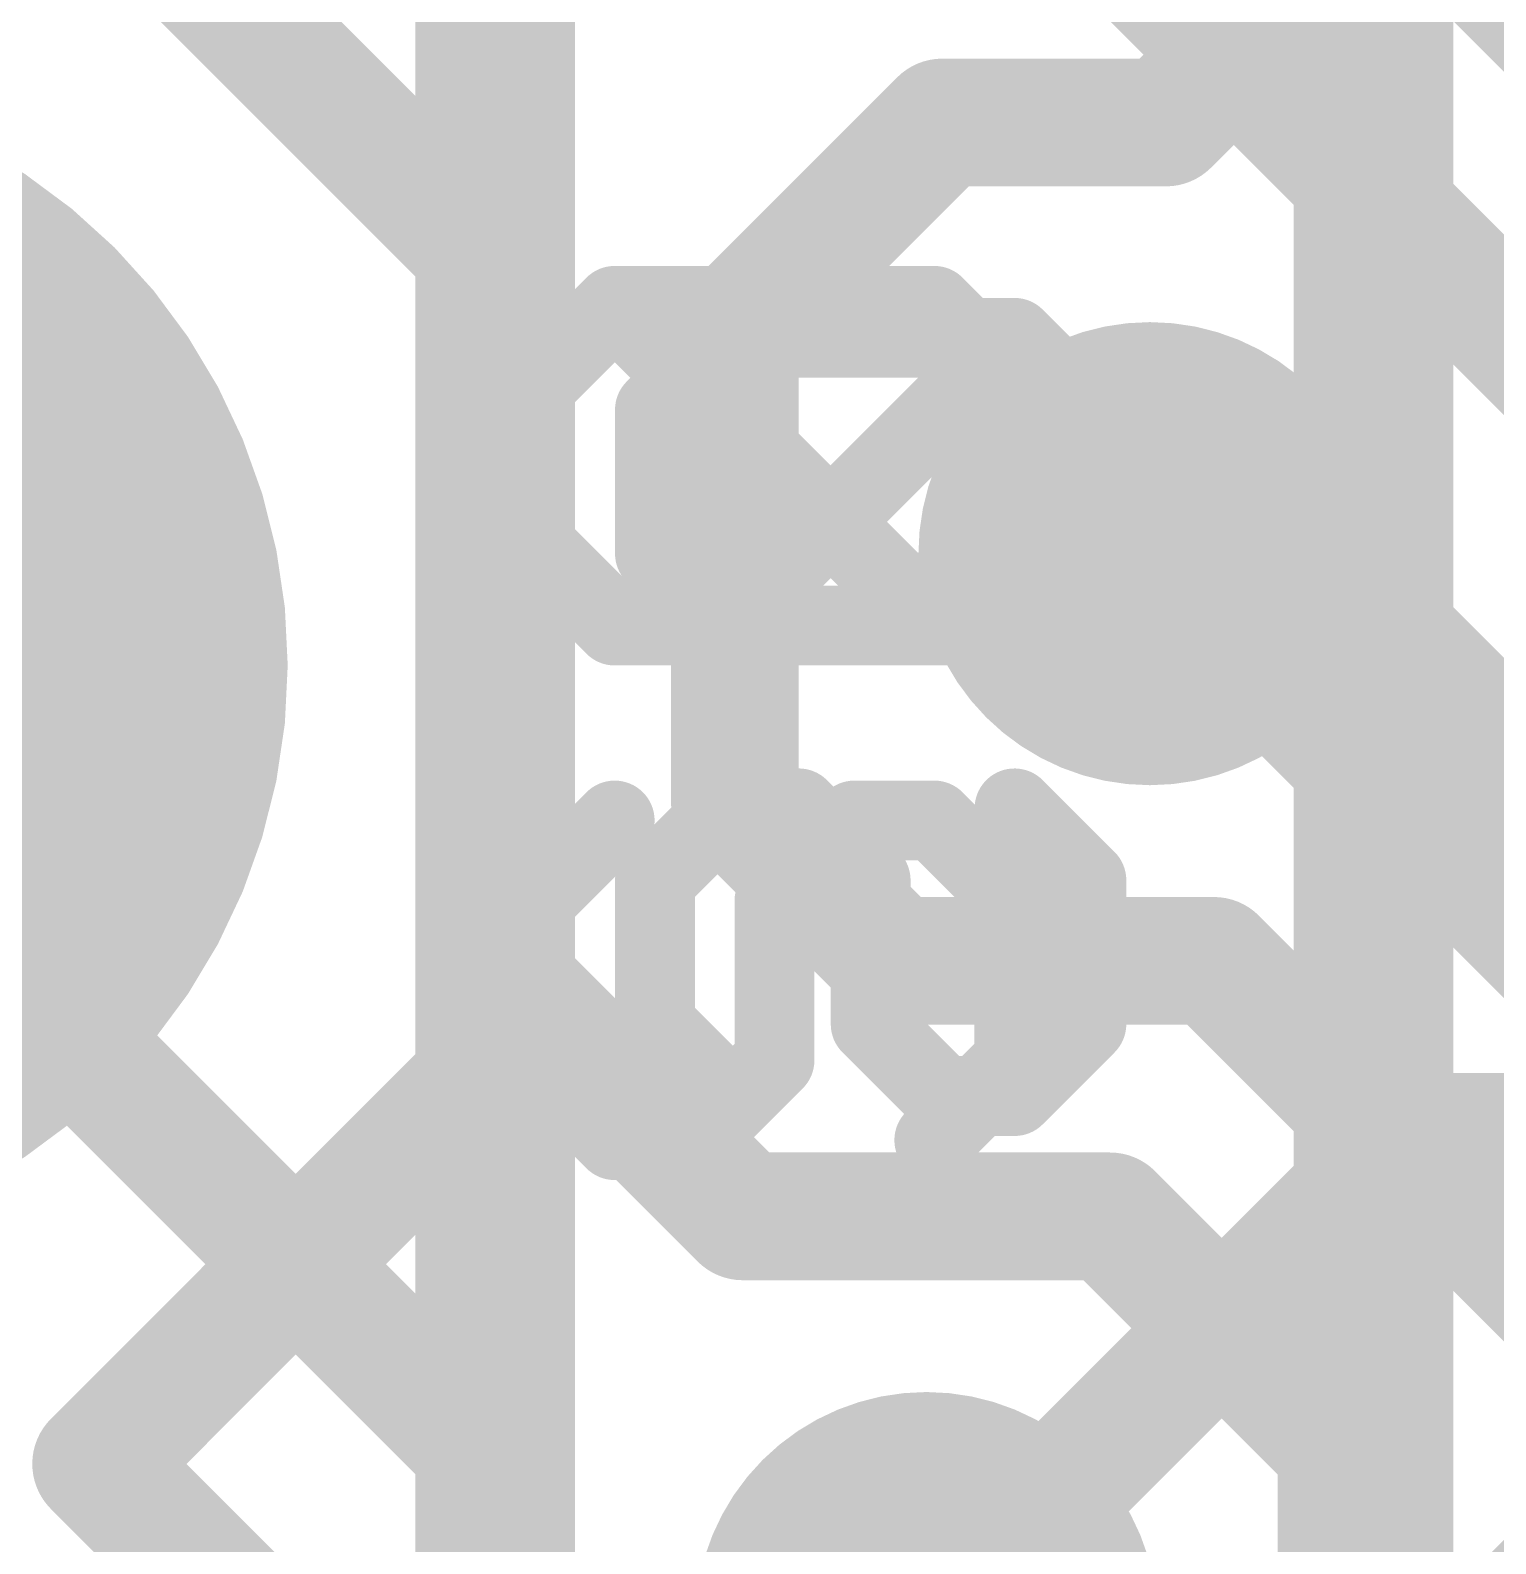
# Model space of a CAD drawing. Extents: x -37 to 70, y -23 to 28.
# Drawn here: x 1.8 to 4.131, y 12.573 to 14.98 of the extents above; entities that cross this region are included whole.
import ezdxf

# ---------------------------------------------------------------- set-up
doc = ezdxf.new("R2010")
doc.units = 0
for name, color, linetype in [('1', 12, 'CONTINUOUS'), ('16', 132, 'CONTINUOUS'), ('17', 110, 'CONTINUOUS'), ('18', 110, 'CONTINUOUS'), ('21', 41, 'CONTINUOUS'), ('22', 40, 'CONTINUOUS')]:
    doc.layers.add(name, color=color, linetype=linetype)

# ---------------------------------------------------------------- blocks, each defined once
blk = doc.blocks.new('ROUNDP')
at = {"const_width": 0.5}
blk.add_lwpolyline([(0, -0.25, 1), (0, 0.25, 1), (0, -0.25)], format="xyb", dxfattribs=at)
blk = doc.blocks.new('ROUNDV')
at = {"const_width": 0.5}
blk.add_lwpolyline([(0, -0.25, 1), (0, 0.25, 1), (0, -0.25)], format="xyb", dxfattribs=at)

msp = doc.modelspace()

# ---------------------------------------------------------------- linework, layer by layer
at = {"layer": '1'}
for points, const_width in [([(2.54, 11.938), (2.54, 18.2372)], 0.254), ([(4.4363, 14.22), (3.3274, 15.3289)], 0.2032), ([(4.4824, 14.72), (4.064, 15.1384)], 0.2032), ([(3.5814, 14.1478), (3.8354, 14.1478)], 0.2032), ([(4.2632, 13.72), (3.8354, 14.1478)], 0.2032), ([(3.2258, 12.446), (3.9998, 13.22)], 0.2032), ([(5.05, 13.22), (3.9998, 13.22)], 0.2032), ([(4.465, 12.72), (3.5052, 11.7602)], 0.254)]:
    msp.add_lwpolyline(points, dxfattribs=dict(at, const_width=const_width))
at = {"layer": '1', "const_width": 0.1016}
for points in [[(3.5814, 14.1986, 1), (3.5814, 14.097)], [(3.8713, 14.1837, 1), (3.7995, 14.1119)], [(3.8354, 14.097, 1), (3.8354, 14.1986)], [(3.9998, 13.2708, 1), (3.9998, 13.1692)], [(4.0357, 13.1841, 1), (3.9639, 13.2559)]]:
    msp.add_lwpolyline(points, format="xyb", dxfattribs=at)
at = {"layer": '16', "const_width": 0.2032}
for points in [[(3.6068, 14.8336), (4.445, 15.6718)], [(2.54, 13.4874), (2.54, 15.113)], [(3.2512, 14.8336), (2.921, 14.5034)], [(3.2512, 14.8336), (3.6068, 14.8336)], [(2.921, 14.5034), (2.921, 13.7541)], [(4.6482, 13.081), (3.5814, 14.1478)], [(1.27, 13.97), (2.54, 12.7)], [(2.921, 13.7541), (3.175, 13.5001)], [(3.175, 13.5001), (3.683, 13.5001)], [(3.683, 13.5001), (4.2672, 12.9159)], [(2.9337, 13.0937), (2.54, 13.4874)], [(3.5179, 13.0937), (2.9337, 13.0937)], [(3.8862, 12.7254), (3.5179, 13.0937)], [(3.8862, 12.7254), (3.8862, 10.5664)], [(2.54, 12.7), (2.54, 10.414)]]:
    msp.add_lwpolyline(points, dxfattribs=at)
at = {"layer": '16', "const_width": 0.1016}
for points in [[(3.2512, 14.8844, 1), (3.2512, 14.7828)], [(3.2871, 14.7977, 1), (3.2153, 14.8695)], [(3.6068, 14.7828, 1), (3.6068, 14.8844)], [(3.5709, 14.8695, 1), (3.6427, 14.7977)], [(2.9718, 14.5034, 1), (2.8702, 14.5034)], [(2.8851, 14.5393, 1), (2.9569, 14.4675)], [(3.6173, 14.1837, 1), (3.5455, 14.1119)], [(2.9569, 13.79, 1), (2.8851, 13.7182)], [(2.8702, 13.7541, 1), (2.9718, 13.7541)], [(3.175, 13.5509, 1), (3.175, 13.4493)], [(3.7189, 13.536, 1), (3.6471, 13.4642)], [(3.683, 13.4493, 1), (3.683, 13.5509)], [(2.5759, 13.5233, 1), (2.5041, 13.4515)], [(3.1391, 13.4642, 1), (3.2109, 13.536)], [(2.4892, 13.4874, 1), (2.5908, 13.4874)], [(2.9337, 13.1445, 1), (2.9337, 13.0429)], [(3.5538, 13.1296, 1), (3.482, 13.0578)], [(3.5179, 13.0429, 1), (3.5179, 13.1445)], [(2.8978, 13.0578, 1), (2.9696, 13.1296)], [(3.937, 12.7254, 1), (3.8354, 12.7254)], [(3.8503, 12.6895, 1), (3.9221, 12.7613)], [(2.5908, 12.7, 1), (2.4892, 12.7)], [(2.5041, 12.6641, 1), (2.5759, 12.7359)]]:
    msp.add_lwpolyline(points, format="xyb", dxfattribs=at)
at = {"layer": '21'}
for points, const_width in [([(3.937, 15.24), (3.937, 7.62)], 0.254), ([(2.6029, 14.4148), (2.73, 14.5419)], 0.127), ([(2.73, 14.5419), (3.2384, 14.5419)], 0.127), ([(3.2384, 14.0335), (2.73, 14.5419)], 0.127), ([(3.2384, 14.5419), (3.3655, 14.4148)], 0.127), ([(2.6029, 14.1606), (2.6029, 14.4148)], 0.127), ([(3.3655, 14.4148), (3.3655, 14.1606)], 0.127), ([(2.73, 14.0335), (2.6029, 14.1606)], 0.127), ([(3.3655, 14.1606), (3.2384, 14.0335)], 0.127), ([(3.2384, 14.0335), (2.73, 14.0335)], 0.127), ([(2.73, 13.7234), (2.6029, 13.5962)], 0.127), ([(2.9842, 13.5962), (3.1113, 13.7234)], 0.127), ([(3.1113, 13.7234), (3.2384, 13.7234)], 0.127), ([(3.2384, 13.7234), (3.3655, 13.5962)], 0.127), ([(2.6029, 13.5962), (2.6029, 13.342)], 0.127), ([(2.9842, 13.342), (2.9842, 13.5962)], 0.127), ([(3.3655, 13.5962), (3.3655, 13.342)], 0.127), ([(2.6029, 13.342), (2.73, 13.2149)], 0.127), ([(2.8571, 13.2149), (2.9842, 13.342)], 0.127), ([(3.3655, 13.342), (3.2384, 13.2149)], 0.127), ([(2.73, 13.2149), (2.8571, 13.2149)], 0.127)]:
    msp.add_lwpolyline(points, dxfattribs=dict(at, const_width=const_width))
at = {"layer": '21', "const_width": 0.0635}
for points in [[(2.73, 14.5737, 1), (2.73, 14.5102)], [(2.7524, 14.5644, 1), (2.7075, 14.5195)], [(2.7524, 14.5195, 1), (2.7075, 14.5644)], [(3.2608, 14.5644, 1), (3.2159, 14.5195)], [(3.2384, 14.5102, 1), (3.2384, 14.5737)], [(2.6346, 14.4148, 1), (2.5711, 14.4148)], [(2.5804, 14.4373, 1), (2.6253, 14.3924)], [(3.3973, 14.4148, 1), (3.3338, 14.4148)], [(3.343, 14.3924, 1), (3.388, 14.4373)], [(2.6253, 14.1831, 1), (2.5804, 14.1382)], [(3.388, 14.1382, 1), (3.343, 14.1831)], [(2.5711, 14.1606, 1), (2.6346, 14.1606)], [(3.3338, 14.1606, 1), (3.3973, 14.1606)], [(2.73, 14.0653, 1), (2.73, 14.0017)], [(2.7075, 14.011, 1), (2.7524, 14.056)], [(3.2159, 14.056, 1), (3.2608, 14.011)], [(3.2159, 14.011, 1), (3.2608, 14.056)], [(3.2384, 14.0017, 1), (3.2384, 14.0653)], [(2.7524, 13.7009, 1), (2.7075, 13.7458)], [(3.1113, 13.7551, 1), (3.1113, 13.6916)], [(3.1337, 13.7009, 1), (3.0888, 13.7458)], [(3.2608, 13.7458, 1), (3.2159, 13.7009)], [(3.2384, 13.6916, 1), (3.2384, 13.7551)], [(2.6346, 13.5962, 1), (2.5711, 13.5962)], [(2.5804, 13.6187, 1), (2.6253, 13.5738)], [(3.0159, 13.5962, 1), (2.9524, 13.5962)], [(2.9617, 13.6187, 1), (3.0066, 13.5738)], [(3.3973, 13.5962, 1), (3.3338, 13.5962)], [(3.343, 13.5738, 1), (3.388, 13.6187)], [(2.6253, 13.3645, 1), (2.5804, 13.3196)], [(3.0066, 13.3196, 1), (2.9617, 13.3645)], [(3.388, 13.3196, 1), (3.343, 13.3645)], [(2.5711, 13.342, 1), (2.6346, 13.342)], [(2.9524, 13.342, 1), (3.0159, 13.342)], [(3.3338, 13.342, 1), (3.3973, 13.342)], [(2.73, 13.2467, 1), (2.73, 13.1832)], [(2.7075, 13.1925, 1), (2.7524, 13.2374)], [(2.8346, 13.2374, 1), (2.8795, 13.1925)], [(2.8571, 13.1832, 1), (2.8571, 13.2467)], [(3.2159, 13.2374, 1), (3.2608, 13.1925)]]:
    msp.add_lwpolyline(points, format="xyb", dxfattribs=at)
at = {"layer": '22'}
for points, const_width in [([(3.937, 15.24), (3.937, 7.62)], 0.254), ([(2.54, 14.605), (1.905, 15.24)], 0.2032), ([(2.54, 13.335), (2.54, 14.605)], 0.2032), ([(2.9084, 14.4911), (2.794, 14.3767)], 0.127), ([(3.366, 14.4911), (2.9084, 14.4911)], 0.127), ([(2.9084, 14.0335), (3.366, 14.4911)], 0.127), ([(3.4804, 14.3767), (3.366, 14.4911)], 0.127), ([(2.794, 14.3767), (2.794, 14.1479)], 0.127), ([(3.4804, 14.1479), (3.4804, 14.3767)], 0.127), ([(2.794, 14.1479), (2.9084, 14.0335)], 0.127), ([(3.366, 14.0335), (3.4804, 14.1479)], 0.127), ([(2.9084, 14.0335), (3.366, 14.0335)], 0.127), ([(2.9084, 13.7427), (2.794, 13.6283)], 0.127), ([(3.0228, 13.7427), (2.9084, 13.7427)], 0.127), ([(3.1372, 13.6283), (3.0228, 13.7427)], 0.127), ([(3.366, 13.7427), (3.4804, 13.6283)], 0.127), ([(2.794, 13.6283), (2.794, 13.3995)], 0.127), ([(3.1372, 13.3995), (3.1372, 13.6283)], 0.127), ([(3.4804, 13.6283), (3.4804, 13.3995)], 0.127), ([(2.794, 13.3995), (2.9084, 13.2851)], 0.127), ([(3.2516, 13.2851), (3.1372, 13.3995)], 0.127), ([(3.4804, 13.3995), (3.366, 13.2851)], 0.127), ([(2.54, 13.335), (1.905, 12.7)], 0.2032), ([(3.366, 13.2851), (3.2516, 13.2851)], 0.127), ([(2.54, 12.065), (1.905, 12.7)], 0.2032)]:
    msp.add_lwpolyline(points, dxfattribs=dict(at, const_width=const_width))
for points, const_width in [([(2.5908, 14.605, 1), (2.4892, 14.605)], 0.1016), ([(2.5041, 14.5691, 1), (2.5759, 14.6409)], 0.1016), ([(2.9084, 14.5228, 1), (2.9084, 14.4593)], 0.0635), ([(2.9308, 14.4686, 1), (2.8859, 14.5135)], 0.0635), ([(3.3884, 14.5135, 1), (3.3435, 14.4686)], 0.0635), ([(3.3884, 14.4686, 1), (3.3435, 14.5135)], 0.0635), ([(3.366, 14.4593, 1), (3.366, 14.5228)], 0.0635), ([(2.8258, 14.3767, 1), (2.7622, 14.3767)], 0.0635), ([(2.7715, 14.3991, 1), (2.8165, 14.3542)], 0.0635), ([(3.5121, 14.3767, 1), (3.4486, 14.3767)], 0.0635), ([(3.4579, 14.3542, 1), (3.5028, 14.3991)], 0.0635), ([(2.8165, 14.1703, 1), (2.7715, 14.1254)], 0.0635), ([(3.5028, 14.1254, 1), (3.4579, 14.1703)], 0.0635), ([(2.7622, 14.1479, 1), (2.8258, 14.1479)], 0.0635), ([(3.4486, 14.1479, 1), (3.5121, 14.1479)], 0.0635), ([(2.9084, 14.0653, 1), (2.9084, 14.0017)], 0.0635), ([(2.8859, 14.056, 1), (2.9308, 14.011)], 0.0635), ([(2.8859, 14.011, 1), (2.9308, 14.056)], 0.0635), ([(3.3435, 14.056, 1), (3.3884, 14.011)], 0.0635), ([(3.366, 14.0017, 1), (3.366, 14.0653)], 0.0635), ([(2.9084, 13.7744, 1), (2.9084, 13.7109)], 0.0635), ([(2.9308, 13.7202, 1), (2.8859, 13.7651)], 0.0635), ([(3.0452, 13.7651, 1), (3.0003, 13.7202)], 0.0635), ([(3.0228, 13.7109, 1), (3.0228, 13.7744)], 0.0635), ([(3.3884, 13.7651, 1), (3.3435, 13.7202)], 0.0635), ([(2.8258, 13.6283, 1), (2.7622, 13.6283)], 0.0635), ([(2.7715, 13.6507, 1), (2.8165, 13.6058)], 0.0635), ([(3.1689, 13.6283, 1), (3.1054, 13.6283)], 0.0635), ([(3.1147, 13.6058, 1), (3.1596, 13.6507)], 0.0635), ([(3.5121, 13.6283, 1), (3.4486, 13.6283)], 0.0635), ([(3.4579, 13.6058, 1), (3.5028, 13.6507)], 0.0635), ([(2.8165, 13.4219, 1), (2.7715, 13.377)], 0.0635), ([(3.1596, 13.4219, 1), (3.1147, 13.377)], 0.0635), ([(3.5028, 13.377, 1), (3.4579, 13.4219)], 0.0635), ([(2.5759, 13.2991, 1), (2.5041, 13.3709)], 0.1016), ([(2.7622, 13.3995, 1), (2.8258, 13.3995)], 0.0635), ([(3.1054, 13.3995, 1), (3.1689, 13.3995)], 0.0635), ([(3.4486, 13.3995, 1), (3.5121, 13.3995)], 0.0635), ([(2.4892, 13.335, 1), (2.5908, 13.335)], 0.1016), ([(2.8859, 13.2626, 1), (2.9308, 13.3075)], 0.0635), ([(3.2516, 13.3168, 1), (3.2516, 13.2533)], 0.0635), ([(3.2291, 13.2626, 1), (3.274, 13.3075)], 0.0635), ([(3.3435, 13.3075, 1), (3.3884, 13.2626)], 0.0635), ([(3.366, 13.2533, 1), (3.366, 13.3168)], 0.0635), ([(1.9409, 12.7359, 1), (1.8691, 12.6641)], 0.1016), ([(1.8691, 12.7359, 1), (1.9409, 12.6641)], 0.1016)]:
    msp.add_lwpolyline(points, format="xyb", dxfattribs=dict(at, const_width=const_width))

# ---------------------------------------------------------------- block references
at = {"layer": '17', "xscale": 1.8796, "yscale": 1.8796}
msp.add_blockref('ROUNDP', (1.27, 13.97), dxfattribs=at)
msp.add_blockref('ROUNDP', (1.27, 13.97), dxfattribs=at)
at = {"layer": '18', "xscale": 0.7366, "yscale": 0.7366}
for p in [(3.5814, 14.1478), (3.5814, 14.1478), (3.2258, 12.446), (3.2258, 12.446)]:
    msp.add_blockref('ROUNDV', p, dxfattribs=at)

doc.saveas('drawing.dxf')
